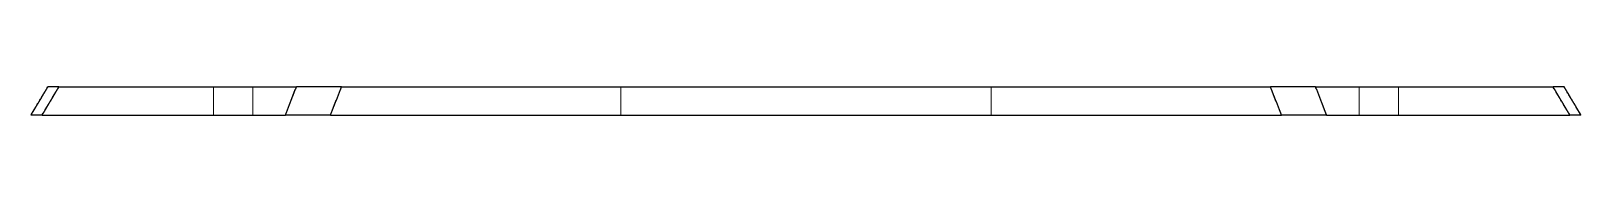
# Model space of a CAD drawing. Header units: millimetres. Extents: x -83 to 83, y -2 to 2.
import ezdxf

# ---------------------------------------------------------------- set-up
doc = ezdxf.new("R2010")
doc.units = ezdxf.units.MM
doc.linetypes.add('ACAD_ISO02W100', pattern=[15, 12, -3])
doc.layers.add('HIDDEN', color=7, linetype='ACAD_ISO02W100', lineweight=13)
doc.layers.add('VISIBLE', color=7, linetype='Continuous', lineweight=25)

msp = doc.modelspace()

# ---------------------------------------------------------------- linework, layer by layer
at = {"layer": 'HIDDEN'}
for p, q in [((-54.45, 1.5), (-79.82, 1.5)), ((-63.3, -1.5), (-63.3, 1.5)), ((-63.3, -1.5), (-63.3, 1.5)), ((-59.1, -1.5), (-59.1, 1.5)), ((-59.1, -1.5), (-59.1, 1.5)), ((49.62, 1.5), (-49.62, 1.5)), ((19.8, 1.5), (-19.8, 1.5)), ((19.8, 1.5), (-19.8, 1.5)), ((19.8, 1.5), (-19.8, 1.5)), ((19.8, 1.5), (-19.8, 1.5)), ((19.8, 1.5), (-19.8, 1.5)), ((19.8, 1.5), (-19.8, 1.5)), ((19.8, 1.5), (-19.8, 1.5)), ((19.8, 1.5), (-19.8, 1.5)), ((19.8, 1.5), (-19.8, 1.5)), ((19.8, 1.5), (-19.8, 1.5)), ((19.8, 1.5), (-19.8, 1.5)), ((19.8, 1.5), (-19.8, 1.5)), ((-19.8, -1.5), (-19.8, 1.5)), ((-19.8, -1.5), (-19.8, 1.5)), ((-19.8, -1.5), (-19.8, 1.5)), ((-19.8, -1.5), (-19.8, 1.5)), ((-19.8, -1.5), (-19.8, 1.5)), ((-19.8, -1.5), (-19.8, 1.5)), ((-19.8, -1.5), (-19.8, 1.5)), ((-19.8, -1.5), (-19.8, 1.5)), ((-19.8, -1.5), (-19.8, 1.5)), ((-19.8, -1.5), (-19.8, 1.5)), ((-19.8, -1.5), (-19.8, 1.5)), ((-19.8, -1.5), (-19.8, 1.5)), ((19.8, -1.5), (19.8, 1.5)), ((19.8, -1.5), (19.8, 1.5)), ((19.8, -1.5), (19.8, 1.5)), ((19.8, -1.5), (19.8, 1.5)), ((19.8, -1.5), (19.8, 1.5)), ((19.8, -1.5), (19.8, 1.5)), ((19.8, -1.5), (19.8, 1.5)), ((19.8, -1.5), (19.8, 1.5)), ((19.8, -1.5), (19.8, 1.5)), ((19.8, -1.5), (19.8, 1.5)), ((19.8, -1.5), (19.8, 1.5)), ((19.8, -1.5), (19.8, 1.5)), ((79.82, 1.5), (54.45, 1.5)), ((59.1, -1.5), (59.1, 1.5)), ((59.1, -1.5), (59.1, 1.5)), ((63.3, -1.5), (63.3, 1.5)), ((63.3, -1.5), (63.3, 1.5)), ((-55.62, -1.5), (-81.61, -1.5)), ((50.81, -1.5), (-50.81, -1.5)), ((19.8, -1.5), (-19.8, -1.5)), ((19.8, -1.5), (-19.8, -1.5)), ((19.8, -1.5), (-19.8, -1.5)), ((19.8, -1.5), (-19.8, -1.5)), ((19.8, -1.5), (-19.8, -1.5)), ((19.8, -1.5), (-19.8, -1.5)), ((19.8, -1.5), (-19.8, -1.5)), ((19.8, -1.5), (-19.8, -1.5)), ((19.8, -1.5), (-19.8, -1.5)), ((19.8, -1.5), (-19.8, -1.5)), ((19.8, -1.5), (-19.8, -1.5)), ((19.8, -1.5), (-19.8, -1.5)), ((81.61, -1.5), (55.62, -1.5))]:
    msp.add_line(p, q, dxfattribs=at)
for points in [[(-82.8, -1.5), (-81, 1.5)], [(-81.61, -1.5), (-79.82, 1.5)], [(-81, 1.5), (-80.99, 1.5), (-80.98, 1.5), (-80.94, 1.5), (-80.9, 1.5), (-80.85, 1.5), (-80.78, 1.5), (-80.7, 1.5), (-80.61, 1.5), (-80.5, 1.5), (-80.39, 1.5), (-80.27, 1.5), (-80.13, 1.5), (-79.98, 1.5), (-79.82, 1.5)], [(-59.1, 1.5), (-59.15, 1.5), (-59.31, 1.5), (-59.56, 1.5), (-59.89, 1.5), (-60.29, 1.5), (-60.73, 1.5), (-61.2, 1.5), (-61.67, 1.5), (-62.11, 1.5), (-62.51, 1.5), (-62.84, 1.5), (-63.09, 1.5), (-63.25, 1.5), (-63.3, 1.5)], [(-59.1, 1.5), (-59.15, 1.5), (-59.31, 1.5), (-59.56, 1.5), (-59.89, 1.5), (-60.29, 1.5), (-60.73, 1.5), (-61.2, 1.5), (-61.67, 1.5), (-62.11, 1.5), (-62.51, 1.5), (-62.84, 1.5), (-63.09, 1.5), (-63.25, 1.5), (-63.3, 1.5)], [(-55.62, -1.5), (-54.45, 1.5)], [(-50.81, -1.5), (-49.62, 1.5)], [(50.81, -1.5), (49.62, 1.5)], [(55.62, -1.5), (54.45, 1.5)], [(63.3, 1.5), (63.25, 1.5), (63.09, 1.5), (62.84, 1.5), (62.51, 1.5), (62.11, 1.5), (61.67, 1.5), (61.2, 1.5), (60.73, 1.5), (60.29, 1.5), (59.89, 1.5), (59.56, 1.5), (59.31, 1.5), (59.15, 1.5), (59.1, 1.5)], [(63.3, 1.5), (63.25, 1.5), (63.09, 1.5), (62.84, 1.5), (62.51, 1.5), (62.11, 1.5), (61.67, 1.5), (61.2, 1.5), (60.73, 1.5), (60.29, 1.5), (59.89, 1.5), (59.56, 1.5), (59.31, 1.5), (59.15, 1.5), (59.1, 1.5)], [(79.82, 1.5), (79.98, 1.5), (80.13, 1.5), (80.27, 1.5), (80.39, 1.5), (80.5, 1.5), (80.61, 1.5), (80.7, 1.5), (80.78, 1.5), (80.85, 1.5), (80.9, 1.5), (80.94, 1.5), (80.98, 1.5), (80.99, 1.5), (81, 1.5)], [(81.61, -1.5), (79.82, 1.5)], [(82.8, -1.5), (81, 1.5)], [(-82.8, -1.5), (-82.79, -1.5), (-82.77, -1.5), (-82.74, -1.5), (-82.7, -1.5), (-82.64, -1.5), (-82.57, -1.5), (-82.49, -1.5), (-82.4, -1.5), (-82.3, -1.5), (-82.18, -1.5), (-82.05, -1.5), (-81.91, -1.5), (-81.77, -1.5), (-81.61, -1.5)], [(-59.1, -1.5), (-59.15, -1.5), (-59.31, -1.5), (-59.56, -1.5), (-59.89, -1.5), (-60.29, -1.5), (-60.73, -1.5), (-61.2, -1.5), (-61.67, -1.5), (-62.11, -1.5), (-62.51, -1.5), (-62.84, -1.5), (-63.09, -1.5), (-63.25, -1.5), (-63.3, -1.5)], [(-59.1, -1.5), (-59.15, -1.5), (-59.31, -1.5), (-59.56, -1.5), (-59.89, -1.5), (-60.29, -1.5), (-60.73, -1.5), (-61.2, -1.5), (-61.67, -1.5), (-62.11, -1.5), (-62.51, -1.5), (-62.84, -1.5), (-63.09, -1.5), (-63.25, -1.5), (-63.3, -1.5)], [(63.3, -1.5), (63.25, -1.5), (63.09, -1.5), (62.84, -1.5), (62.51, -1.5), (62.11, -1.5), (61.67, -1.5), (61.2, -1.5), (60.73, -1.5), (60.29, -1.5), (59.89, -1.5), (59.56, -1.5), (59.31, -1.5), (59.15, -1.5), (59.1, -1.5)], [(63.3, -1.5), (63.25, -1.5), (63.09, -1.5), (62.84, -1.5), (62.51, -1.5), (62.11, -1.5), (61.67, -1.5), (61.2, -1.5), (60.73, -1.5), (60.29, -1.5), (59.89, -1.5), (59.56, -1.5), (59.31, -1.5), (59.15, -1.5), (59.1, -1.5)], [(81.61, -1.5), (81.77, -1.5), (81.91, -1.5), (82.05, -1.5), (82.18, -1.5), (82.3, -1.5), (82.4, -1.5), (82.49, -1.5), (82.57, -1.5), (82.64, -1.5), (82.7, -1.5), (82.74, -1.5), (82.77, -1.5), (82.79, -1.5), (82.8, -1.5)]]:
    msp.add_open_spline(points, degree=1, dxfattribs=at)
for points, degree, knots in [([(-63.3, 1.5), (-63.29, 1.5), (-63.29, 1.5), (-63.27, 1.5), (-63.25, 1.5), (-63.21, 1.5), (-63.18, 1.5), (-63.14, 1.5), (-63.09, 1.5), (-63.04, 1.5), (-62.98, 1.5), (-62.91, 1.5), (-62.84, 1.5), (-62.76, 1.5), (-62.68, 1.5), (-62.6, 1.5), (-62.51, 1.5), (-62.41, 1.5), (-62.32, 1.5), (-62.21, 1.5), (-62.11, 1.5), (-62, 1.5), (-61.89, 1.5), (-61.78, 1.5), (-61.67, 1.5), (-61.44, 1.5), (-61.2, 1.5)], 2, [0, 0, 0, 0.071429, 0.071429, 0.142857, 0.142857, 0.214286, 0.214286, 0.285714, 0.285714, 0.357143, 0.357143, 0.428571, 0.428571, 0.5, 0.5, 0.571429, 0.571429, 0.642857, 0.642857, 0.714286, 0.714286, 0.785714, 0.785714, 0.857143, 0.857143, 1, 1, 1]), ([(-63.3, 1.5), (-63.29, 1.5), (-63.29, 1.5), (-63.27, 1.5), (-63.25, 1.5), (-63.21, 1.5), (-63.18, 1.5), (-63.14, 1.5), (-63.09, 1.5), (-63.04, 1.5), (-62.98, 1.5), (-62.91, 1.5), (-62.84, 1.5), (-62.76, 1.5), (-62.68, 1.5), (-62.6, 1.5), (-62.51, 1.5), (-62.41, 1.5), (-62.32, 1.5), (-62.21, 1.5), (-62.11, 1.5), (-62, 1.5), (-61.89, 1.5), (-61.78, 1.5), (-61.67, 1.5), (-61.44, 1.5), (-61.2, 1.5)], 2, [0, 0, 0, 0.071429, 0.071429, 0.142857, 0.142857, 0.214286, 0.214286, 0.285714, 0.285714, 0.357143, 0.357143, 0.428571, 0.428571, 0.5, 0.5, 0.571429, 0.571429, 0.642857, 0.642857, 0.714286, 0.714286, 0.785714, 0.785714, 0.857143, 0.857143, 1, 1, 1]), ([(-61.2, 1.5), (-61.08, 1.5), (-60.96, 1.5), (-60.73, 1.5), (-60.51, 1.5), (-60.4, 1.5), (-60.29, 1.5), (-60.19, 1.5), (-60.08, 1.5), (-59.99, 1.5), (-59.89, 1.5), (-59.8, 1.5), (-59.72, 1.5), (-59.64, 1.5), (-59.56, 1.5), (-59.49, 1.5), (-59.42, 1.5), (-59.36, 1.5), (-59.31, 1.5), (-59.26, 1.5), (-59.22, 1.5), (-59.19, 1.5), (-59.15, 1.5), (-59.13, 1.5), (-59.11, 1.5), (-59.11, 1.5), (-59.1, 1.5)], 2, [0, 0, 0, 0.1122, 0.1122, 0.336599, 0.336599, 0.448799, 0.448799, 0.560999, 0.560999, 0.673198, 0.673198, 0.785398, 0.785398, 0.897598, 0.897598, 1.009798, 1.009798, 1.121997, 1.121997, 1.234197, 1.234197, 1.346397, 1.346397, 1.458597, 1.458597, 1.570796, 1.570796, 1.570796]), ([(-61.2, 1.5), (-61.08, 1.5), (-60.96, 1.5), (-60.73, 1.5), (-60.51, 1.5), (-60.4, 1.5), (-60.29, 1.5), (-60.19, 1.5), (-60.08, 1.5), (-59.99, 1.5), (-59.89, 1.5), (-59.8, 1.5), (-59.72, 1.5), (-59.64, 1.5), (-59.56, 1.5), (-59.49, 1.5), (-59.42, 1.5), (-59.36, 1.5), (-59.31, 1.5), (-59.26, 1.5), (-59.22, 1.5), (-59.19, 1.5), (-59.15, 1.5), (-59.13, 1.5), (-59.11, 1.5), (-59.11, 1.5), (-59.1, 1.5)], 2, [0, 0, 0, 0.1122, 0.1122, 0.336599, 0.336599, 0.448799, 0.448799, 0.560999, 0.560999, 0.673198, 0.673198, 0.785398, 0.785398, 0.897598, 0.897598, 1.009798, 1.009798, 1.121997, 1.121997, 1.234197, 1.234197, 1.346397, 1.346397, 1.458597, 1.458597, 1.570796, 1.570796, 1.570796]), ([(-54.45, 1.5), (-54.37, 1.5), (-54.28, 1.5), (-54.2, 1.5), (-54.11, 1.5), (-54.02, 1.5), (-53.93, 1.5), (-53.84, 1.5), (-53.74, 1.5), (-53.64, 1.5), (-53.54, 1.5), (-53.44, 1.5), (-53.34, 1.5), (-53.23, 1.5), (-53.12, 1.5), (-53.01, 1.5), (-52.9, 1.5), (-52.79, 1.5), (-52.68, 1.5), (-52.56, 1.5), (-52.44, 1.5), (-52.33, 1.5), (-52.2, 1.5), (-52.08, 1.5), (-51.96, 1.5), (-51.84, 1.5), (-51.71, 1.5), (-51.59, 1.5), (-51.46, 1.5), (-51.33, 1.5), (-51.21, 1.5), (-50.69, 1.5), (-50.16, 1.5), (-49.62, 1.5)], 3, [0, 0, 0, 0, 0.071429, 0.071429, 0.071429, 0.142857, 0.142857, 0.142857, 0.214286, 0.214286, 0.214286, 0.285714, 0.285714, 0.285714, 0.357143, 0.357143, 0.357143, 0.428571, 0.428571, 0.428571, 0.5, 0.5, 0.5, 0.571429, 0.571429, 0.571429, 0.642857, 0.642857, 0.642857, 0.714286, 0.714286, 0.714286, 1, 1, 1, 1]), ([(49.62, 1.5), (50.16, 1.5), (50.69, 1.5), (51.21, 1.5), (51.33, 1.5), (51.46, 1.5), (51.59, 1.5), (51.71, 1.5), (51.84, 1.5), (51.96, 1.5), (52.08, 1.5), (52.2, 1.5), (52.33, 1.5), (52.44, 1.5), (52.56, 1.5), (52.68, 1.5), (52.79, 1.5), (52.9, 1.5), (53.01, 1.5), (53.12, 1.5), (53.23, 1.5), (53.34, 1.5), (53.44, 1.5), (53.54, 1.5), (53.64, 1.5), (53.74, 1.5), (53.84, 1.5), (53.93, 1.5), (54.02, 1.5), (54.11, 1.5), (54.2, 1.5), (54.28, 1.5), (54.37, 1.5), (54.45, 1.5)], 3, [0, 0, 0, 0, 0.2669256, 0.2669256, 0.2669256, 0.333657, 0.333657, 0.333657, 0.4003885, 0.4003885, 0.4003885, 0.4671199, 0.4671199, 0.4671199, 0.5338513, 0.5338513, 0.5338513, 0.6005827, 0.6005827, 0.6005827, 0.6673141, 0.6673141, 0.6673141, 0.7340455, 0.7340455, 0.7340455, 0.8007769, 0.8007769, 0.8007769, 0.8675083, 0.8675083, 0.8675083, 0.9342397, 0.9342397, 0.9342397, 0.9342397]), ([(59.1, 1.5), (59.11, 1.5), (59.11, 1.5), (59.13, 1.5), (59.15, 1.5), (59.19, 1.5), (59.22, 1.5), (59.26, 1.5), (59.31, 1.5), (59.36, 1.5), (59.42, 1.5), (59.49, 1.5), (59.56, 1.5), (59.64, 1.5), (59.72, 1.5), (59.8, 1.5), (59.89, 1.5), (59.99, 1.5), (60.08, 1.5), (60.19, 1.5), (60.29, 1.5), (60.4, 1.5), (60.51, 1.5), (60.62, 1.5), (60.73, 1.5), (60.96, 1.5), (61.2, 1.5)], 2, [0, 0, 0, 0.071429, 0.071429, 0.142857, 0.142857, 0.214286, 0.214286, 0.285714, 0.285714, 0.357143, 0.357143, 0.428571, 0.428571, 0.5, 0.5, 0.571429, 0.571429, 0.642857, 0.642857, 0.714286, 0.714286, 0.785714, 0.785714, 0.857143, 0.857143, 1, 1, 1]), ([(59.1, 1.5), (59.11, 1.5), (59.11, 1.5), (59.13, 1.5), (59.15, 1.5), (59.19, 1.5), (59.22, 1.5), (59.26, 1.5), (59.31, 1.5), (59.36, 1.5), (59.42, 1.5), (59.49, 1.5), (59.56, 1.5), (59.64, 1.5), (59.72, 1.5), (59.8, 1.5), (59.89, 1.5), (59.99, 1.5), (60.08, 1.5), (60.19, 1.5), (60.29, 1.5), (60.4, 1.5), (60.51, 1.5), (60.62, 1.5), (60.73, 1.5), (60.96, 1.5), (61.2, 1.5)], 2, [0, 0, 0, 0.071429, 0.071429, 0.142857, 0.142857, 0.214286, 0.214286, 0.285714, 0.285714, 0.357143, 0.357143, 0.428571, 0.428571, 0.5, 0.5, 0.571429, 0.571429, 0.642857, 0.642857, 0.714286, 0.714286, 0.785714, 0.785714, 0.857143, 0.857143, 1, 1, 1]), ([(61.2, 1.5), (61.32, 1.5), (61.44, 1.5), (61.67, 1.5), (61.89, 1.5), (62, 1.5), (62.11, 1.5), (62.21, 1.5), (62.32, 1.5), (62.41, 1.5), (62.51, 1.5), (62.6, 1.5), (62.68, 1.5), (62.76, 1.5), (62.84, 1.5), (62.91, 1.5), (62.98, 1.5), (63.04, 1.5), (63.09, 1.5), (63.14, 1.5), (63.18, 1.5), (63.21, 1.5), (63.25, 1.5), (63.27, 1.5), (63.29, 1.5), (63.29, 1.5), (63.3, 1.5)], 2, [0, 0, 0, 0.1122, 0.1122, 0.336599, 0.336599, 0.448799, 0.448799, 0.560999, 0.560999, 0.673198, 0.673198, 0.785398, 0.785398, 0.897598, 0.897598, 1.009798, 1.009798, 1.121997, 1.121997, 1.234197, 1.234197, 1.346397, 1.346397, 1.458597, 1.458597, 1.570796, 1.570796, 1.570796]), ([(61.2, 1.5), (61.32, 1.5), (61.44, 1.5), (61.67, 1.5), (61.89, 1.5), (62, 1.5), (62.11, 1.5), (62.21, 1.5), (62.32, 1.5), (62.41, 1.5), (62.51, 1.5), (62.6, 1.5), (62.68, 1.5), (62.76, 1.5), (62.84, 1.5), (62.91, 1.5), (62.98, 1.5), (63.04, 1.5), (63.09, 1.5), (63.14, 1.5), (63.18, 1.5), (63.21, 1.5), (63.25, 1.5), (63.27, 1.5), (63.29, 1.5), (63.29, 1.5), (63.3, 1.5)], 2, [0, 0, 0, 0.1122, 0.1122, 0.336599, 0.336599, 0.448799, 0.448799, 0.560999, 0.560999, 0.673198, 0.673198, 0.785398, 0.785398, 0.897598, 0.897598, 1.009798, 1.009798, 1.121997, 1.121997, 1.234197, 1.234197, 1.346397, 1.346397, 1.458597, 1.458597, 1.570796, 1.570796, 1.570796]), ([(-63.3, -1.5), (-63.29, -1.5), (-63.29, -1.5), (-63.27, -1.5), (-63.25, -1.5), (-63.21, -1.5), (-63.18, -1.5), (-63.14, -1.5), (-63.09, -1.5), (-63.04, -1.5), (-62.98, -1.5), (-62.91, -1.5), (-62.84, -1.5), (-62.76, -1.5), (-62.68, -1.5), (-62.6, -1.5), (-62.51, -1.5), (-62.41, -1.5), (-62.32, -1.5), (-62.21, -1.5), (-62.11, -1.5), (-62, -1.5), (-61.89, -1.5), (-61.78, -1.5), (-61.67, -1.5), (-61.44, -1.5), (-61.2, -1.5)], 2, [0, 0, 0, 0.071429, 0.071429, 0.142857, 0.142857, 0.214286, 0.214286, 0.285714, 0.285714, 0.357143, 0.357143, 0.428571, 0.428571, 0.5, 0.5, 0.571429, 0.571429, 0.642857, 0.642857, 0.714286, 0.714286, 0.785714, 0.785714, 0.857143, 0.857143, 1, 1, 1]), ([(-63.3, -1.5), (-63.29, -1.5), (-63.29, -1.5), (-63.27, -1.5), (-63.25, -1.5), (-63.21, -1.5), (-63.18, -1.5), (-63.14, -1.5), (-63.09, -1.5), (-63.04, -1.5), (-62.98, -1.5), (-62.91, -1.5), (-62.84, -1.5), (-62.76, -1.5), (-62.68, -1.5), (-62.6, -1.5), (-62.51, -1.5), (-62.41, -1.5), (-62.32, -1.5), (-62.21, -1.5), (-62.11, -1.5), (-62, -1.5), (-61.89, -1.5), (-61.78, -1.5), (-61.67, -1.5), (-61.44, -1.5), (-61.2, -1.5)], 2, [0, 0, 0, 0.071429, 0.071429, 0.142857, 0.142857, 0.214286, 0.214286, 0.285714, 0.285714, 0.357143, 0.357143, 0.428571, 0.428571, 0.5, 0.5, 0.571429, 0.571429, 0.642857, 0.642857, 0.714286, 0.714286, 0.785714, 0.785714, 0.857143, 0.857143, 1, 1, 1]), ([(-61.2, -1.5), (-61.08, -1.5), (-60.96, -1.5), (-60.73, -1.5), (-60.51, -1.5), (-60.4, -1.5), (-60.29, -1.5), (-60.19, -1.5), (-60.08, -1.5), (-59.99, -1.5), (-59.89, -1.5), (-59.8, -1.5), (-59.72, -1.5), (-59.64, -1.5), (-59.56, -1.5), (-59.49, -1.5), (-59.42, -1.5), (-59.36, -1.5), (-59.31, -1.5), (-59.26, -1.5), (-59.22, -1.5), (-59.19, -1.5), (-59.15, -1.5), (-59.13, -1.5), (-59.11, -1.5), (-59.11, -1.5), (-59.1, -1.5)], 2, [0, 0, 0, 0.1122, 0.1122, 0.336599, 0.336599, 0.448799, 0.448799, 0.560999, 0.560999, 0.673198, 0.673198, 0.785398, 0.785398, 0.897598, 0.897598, 1.009798, 1.009798, 1.121997, 1.121997, 1.234197, 1.234197, 1.346397, 1.346397, 1.458597, 1.458597, 1.570796, 1.570796, 1.570796]), ([(-61.2, -1.5), (-61.08, -1.5), (-60.96, -1.5), (-60.73, -1.5), (-60.51, -1.5), (-60.4, -1.5), (-60.29, -1.5), (-60.19, -1.5), (-60.08, -1.5), (-59.99, -1.5), (-59.89, -1.5), (-59.8, -1.5), (-59.72, -1.5), (-59.64, -1.5), (-59.56, -1.5), (-59.49, -1.5), (-59.42, -1.5), (-59.36, -1.5), (-59.31, -1.5), (-59.26, -1.5), (-59.22, -1.5), (-59.19, -1.5), (-59.15, -1.5), (-59.13, -1.5), (-59.11, -1.5), (-59.11, -1.5), (-59.1, -1.5)], 2, [0, 0, 0, 0.1122, 0.1122, 0.336599, 0.336599, 0.448799, 0.448799, 0.560999, 0.560999, 0.673198, 0.673198, 0.785398, 0.785398, 0.897598, 0.897598, 1.009798, 1.009798, 1.121997, 1.121997, 1.234197, 1.234197, 1.346397, 1.346397, 1.458597, 1.458597, 1.570796, 1.570796, 1.570796]), ([(-55.62, -1.5), (-55.54, -1.5), (-55.45, -1.5), (-55.37, -1.5), (-55.28, -1.5), (-55.19, -1.5), (-55.1, -1.5), (-55.01, -1.5), (-54.91, -1.5), (-54.81, -1.5), (-54.71, -1.5), (-54.61, -1.5), (-54.51, -1.5), (-54.4, -1.5), (-54.29, -1.5), (-54.19, -1.5), (-54.08, -1.5), (-53.96, -1.5), (-53.85, -1.5), (-53.73, -1.5), (-53.62, -1.5), (-53.5, -1.5), (-53.38, -1.5), (-53.26, -1.5), (-53.14, -1.5), (-53.02, -1.5), (-52.89, -1.5), (-52.77, -1.5), (-52.64, -1.5), (-52.51, -1.5), (-52.39, -1.5), (-51.87, -1.5), (-51.35, -1.5), (-50.81, -1.5)], 3, [0, 0, 0, 0, 0.071429, 0.071429, 0.071429, 0.142857, 0.142857, 0.142857, 0.214286, 0.214286, 0.214286, 0.285714, 0.285714, 0.285714, 0.357143, 0.357143, 0.357143, 0.428571, 0.428571, 0.428571, 0.5, 0.5, 0.5, 0.571429, 0.571429, 0.571429, 0.642857, 0.642857, 0.642857, 0.714286, 0.714286, 0.714286, 1, 1, 1, 1]), ([(50.81, -1.5), (51.35, -1.5), (51.87, -1.5), (52.39, -1.5), (52.51, -1.5), (52.64, -1.5), (52.77, -1.5), (52.89, -1.5), (53.02, -1.5), (53.14, -1.5), (53.26, -1.5), (53.38, -1.5), (53.5, -1.5), (53.62, -1.5), (53.73, -1.5), (53.85, -1.5), (53.96, -1.5), (54.08, -1.5), (54.19, -1.5), (54.29, -1.5), (54.4, -1.5), (54.51, -1.5), (54.61, -1.5), (54.71, -1.5), (54.81, -1.5), (54.91, -1.5), (55.01, -1.5), (55.1, -1.5), (55.19, -1.5), (55.28, -1.5), (55.37, -1.5), (55.45, -1.5), (55.54, -1.5), (55.62, -1.5)], 3, [0, 0, 0, 0, 0.2653666, 0.2653666, 0.2653666, 0.3317082, 0.3317082, 0.3317082, 0.3980498, 0.3980498, 0.3980498, 0.4643915, 0.4643915, 0.4643915, 0.5307331, 0.5307331, 0.5307331, 0.5970747, 0.5970747, 0.5970747, 0.6634164, 0.6634164, 0.6634164, 0.729758, 0.729758, 0.729758, 0.7960997, 0.7960997, 0.7960997, 0.8624413, 0.8624413, 0.8624413, 0.9287829, 0.9287829, 0.9287829, 0.9287829]), ([(59.1, -1.5), (59.11, -1.5), (59.11, -1.5), (59.13, -1.5), (59.15, -1.5), (59.19, -1.5), (59.22, -1.5), (59.26, -1.5), (59.31, -1.5), (59.36, -1.5), (59.42, -1.5), (59.49, -1.5), (59.56, -1.5), (59.64, -1.5), (59.72, -1.5), (59.8, -1.5), (59.89, -1.5), (59.99, -1.5), (60.08, -1.5), (60.19, -1.5), (60.29, -1.5), (60.4, -1.5), (60.51, -1.5), (60.62, -1.5), (60.73, -1.5), (60.96, -1.5), (61.2, -1.5)], 2, [0, 0, 0, 0.071429, 0.071429, 0.142857, 0.142857, 0.214286, 0.214286, 0.285714, 0.285714, 0.357143, 0.357143, 0.428571, 0.428571, 0.5, 0.5, 0.571429, 0.571429, 0.642857, 0.642857, 0.714286, 0.714286, 0.785714, 0.785714, 0.857143, 0.857143, 1, 1, 1]), ([(59.1, -1.5), (59.11, -1.5), (59.11, -1.5), (59.13, -1.5), (59.15, -1.5), (59.19, -1.5), (59.22, -1.5), (59.26, -1.5), (59.31, -1.5), (59.36, -1.5), (59.42, -1.5), (59.49, -1.5), (59.56, -1.5), (59.64, -1.5), (59.72, -1.5), (59.8, -1.5), (59.89, -1.5), (59.99, -1.5), (60.08, -1.5), (60.19, -1.5), (60.29, -1.5), (60.4, -1.5), (60.51, -1.5), (60.62, -1.5), (60.73, -1.5), (60.96, -1.5), (61.2, -1.5)], 2, [0, 0, 0, 0.071429, 0.071429, 0.142857, 0.142857, 0.214286, 0.214286, 0.285714, 0.285714, 0.357143, 0.357143, 0.428571, 0.428571, 0.5, 0.5, 0.571429, 0.571429, 0.642857, 0.642857, 0.714286, 0.714286, 0.785714, 0.785714, 0.857143, 0.857143, 1, 1, 1]), ([(61.2, -1.5), (61.32, -1.5), (61.44, -1.5), (61.67, -1.5), (61.89, -1.5), (62, -1.5), (62.11, -1.5), (62.21, -1.5), (62.32, -1.5), (62.41, -1.5), (62.51, -1.5), (62.6, -1.5), (62.68, -1.5), (62.76, -1.5), (62.84, -1.5), (62.91, -1.5), (62.98, -1.5), (63.04, -1.5), (63.09, -1.5), (63.14, -1.5), (63.18, -1.5), (63.21, -1.5), (63.25, -1.5), (63.27, -1.5), (63.29, -1.5), (63.29, -1.5), (63.3, -1.5)], 2, [0, 0, 0, 0.1122, 0.1122, 0.336599, 0.336599, 0.448799, 0.448799, 0.560999, 0.560999, 0.673198, 0.673198, 0.785398, 0.785398, 0.897598, 0.897598, 1.009798, 1.009798, 1.121997, 1.121997, 1.234197, 1.234197, 1.346397, 1.346397, 1.458597, 1.458597, 1.570796, 1.570796, 1.570796]), ([(61.2, -1.5), (61.32, -1.5), (61.44, -1.5), (61.67, -1.5), (61.89, -1.5), (62, -1.5), (62.11, -1.5), (62.21, -1.5), (62.32, -1.5), (62.41, -1.5), (62.51, -1.5), (62.6, -1.5), (62.68, -1.5), (62.76, -1.5), (62.84, -1.5), (62.91, -1.5), (62.98, -1.5), (63.04, -1.5), (63.09, -1.5), (63.14, -1.5), (63.18, -1.5), (63.21, -1.5), (63.25, -1.5), (63.27, -1.5), (63.29, -1.5), (63.29, -1.5), (63.3, -1.5)], 2, [0, 0, 0, 0.1122, 0.1122, 0.336599, 0.336599, 0.448799, 0.448799, 0.560999, 0.560999, 0.673198, 0.673198, 0.785398, 0.785398, 0.897598, 0.897598, 1.009798, 1.009798, 1.121997, 1.121997, 1.234197, 1.234197, 1.346397, 1.346397, 1.458597, 1.458597, 1.570796, 1.570796, 1.570796])]:
    msp.add_open_spline(points, degree=degree, knots=knots, dxfattribs=at)
at = {"layer": 'VISIBLE'}
for p, q in [((-79.82, 1.5), (-54.45, 1.5)), ((-49.62, 1.5), (49.62, 1.5)), ((54.45, 1.5), (79.82, 1.5)), ((-81.61, -1.5), (-55.62, -1.5)), ((-50.81, -1.5), (50.81, -1.5)), ((55.62, -1.5), (81.61, -1.5))]:
    msp.add_line(p, q, dxfattribs=at)
for points in [[(-82.8, -1.5), (-81, 1.5)], [(-81.61, -1.5), (-79.82, 1.5)], [(-79.82, 1.5), (-79.98, 1.5), (-80.13, 1.5), (-80.27, 1.5), (-80.39, 1.5), (-80.5, 1.5), (-80.61, 1.5), (-80.7, 1.5), (-80.78, 1.5), (-80.85, 1.5), (-80.9, 1.5), (-80.94, 1.5), (-80.98, 1.5), (-80.99, 1.5), (-81, 1.5)], [(-55.62, -1.5), (-54.45, 1.5)], [(-50.81, -1.5), (-49.62, 1.5)], [(50.81, -1.5), (49.62, 1.5)], [(55.62, -1.5), (54.45, 1.5)], [(81, 1.5), (80.99, 1.5), (80.98, 1.5), (80.94, 1.5), (80.9, 1.5), (80.85, 1.5), (80.78, 1.5), (80.7, 1.5), (80.61, 1.5), (80.5, 1.5), (80.39, 1.5), (80.27, 1.5), (80.13, 1.5), (79.98, 1.5), (79.82, 1.5)], [(81.61, -1.5), (79.82, 1.5)], [(82.8, -1.5), (81, 1.5)], [(-81.61, -1.5), (-81.77, -1.5), (-81.91, -1.5), (-82.05, -1.5), (-82.18, -1.5), (-82.3, -1.5), (-82.4, -1.5), (-82.49, -1.5), (-82.57, -1.5), (-82.64, -1.5), (-82.7, -1.5), (-82.74, -1.5), (-82.77, -1.5), (-82.79, -1.5), (-82.8, -1.5)], [(82.8, -1.5), (82.79, -1.5), (82.77, -1.5), (82.74, -1.5), (82.7, -1.5), (82.64, -1.5), (82.57, -1.5), (82.49, -1.5), (82.4, -1.5), (82.3, -1.5), (82.18, -1.5), (82.05, -1.5), (81.91, -1.5), (81.77, -1.5), (81.61, -1.5)]]:
    msp.add_open_spline(points, degree=1, dxfattribs=at)
for points, degree, knots in [([(-49.62, 1.5), (-50.23, 1.5), (-50.82, 1.5), (-51.21, 1.5), (-51.59, 1.5), (-51.78, 1.5), (-51.96, 1.5), (-52.14, 1.5), (-52.33, 1.5), (-52.5, 1.5), (-52.68, 1.5), (-52.85, 1.5), (-53.01, 1.5), (-53.18, 1.5), (-53.34, 1.5), (-53.49, 1.5), (-53.64, 1.5), (-53.79, 1.5), (-53.93, 1.5), (-54.07, 1.5), (-54.2, 1.5), (-54.32, 1.5), (-54.45, 1.5)], 2, [0, 0, 0, 0.214286, 0.214286, 0.357143, 0.357143, 0.428571, 0.428571, 0.5, 0.5, 0.571429, 0.571429, 0.642857, 0.642857, 0.714286, 0.714286, 0.785714, 0.785714, 0.857143, 0.857143, 0.928571, 0.928571, 1, 1, 1]), ([(54.45, 1.5), (54.32, 1.5), (54.2, 1.5), (54.07, 1.5), (53.93, 1.5), (53.79, 1.5), (53.64, 1.5), (53.49, 1.5), (53.34, 1.5), (53.18, 1.5), (53.01, 1.5), (52.85, 1.5), (52.68, 1.5), (52.5, 1.5), (52.33, 1.5), (52.14, 1.5), (51.96, 1.5), (51.78, 1.5), (51.59, 1.5), (51.21, 1.5), (50.82, 1.5), (50.23, 1.5), (49.62, 1.5)], 2, [0, 0, 0, 0.071429, 0.071429, 0.142857, 0.142857, 0.214286, 0.214286, 0.285714, 0.285714, 0.357143, 0.357143, 0.428571, 0.428571, 0.5, 0.5, 0.571429, 0.571429, 0.642857, 0.642857, 0.785714, 0.785714, 1, 1, 1]), ([(-50.81, -1.5), (-51.41, -1.5), (-52, -1.5), (-52.39, -1.5), (-52.77, -1.5), (-52.95, -1.5), (-53.14, -1.5), (-53.32, -1.5), (-53.5, -1.5), (-53.68, -1.5), (-53.85, -1.5), (-54.02, -1.5), (-54.19, -1.5), (-54.35, -1.5), (-54.51, -1.5), (-54.66, -1.5), (-54.81, -1.5), (-54.96, -1.5), (-55.1, -1.5), (-55.24, -1.5), (-55.37, -1.5), (-55.5, -1.5), (-55.62, -1.5)], 2, [0, 0, 0, 0.214286, 0.214286, 0.357143, 0.357143, 0.428571, 0.428571, 0.5, 0.5, 0.571429, 0.571429, 0.642857, 0.642857, 0.714286, 0.714286, 0.785714, 0.785714, 0.857143, 0.857143, 0.928571, 0.928571, 1, 1, 1]), ([(55.62, -1.5), (55.54, -1.5), (55.45, -1.5), (55.37, -1.5), (55.28, -1.5), (55.19, -1.5), (55.1, -1.5), (55.01, -1.5), (54.91, -1.5), (54.81, -1.5), (54.71, -1.5), (54.61, -1.5), (54.51, -1.5), (54.4, -1.5), (54.29, -1.5), (54.19, -1.5), (54.08, -1.5), (53.96, -1.5), (53.85, -1.5), (53.73, -1.5), (53.62, -1.5), (53.5, -1.5), (53.38, -1.5), (53.26, -1.5), (53.14, -1.5), (53.02, -1.5), (52.89, -1.5), (52.77, -1.5), (52.64, -1.5), (52.51, -1.5), (52.39, -1.5), (51.87, -1.5), (51.35, -1.5), (50.81, -1.5)], 3, [0, 0, 0, 0, 0.071429, 0.071429, 0.071429, 0.142857, 0.142857, 0.142857, 0.214286, 0.214286, 0.214286, 0.285714, 0.285714, 0.285714, 0.357143, 0.357143, 0.357143, 0.428571, 0.428571, 0.428571, 0.5, 0.5, 0.5, 0.571429, 0.571429, 0.571429, 0.642857, 0.642857, 0.642857, 0.714286, 0.714286, 0.714286, 1, 1, 1, 1])]:
    msp.add_open_spline(points, degree=degree, knots=knots, dxfattribs=at)

doc.saveas('drawing.dxf')
